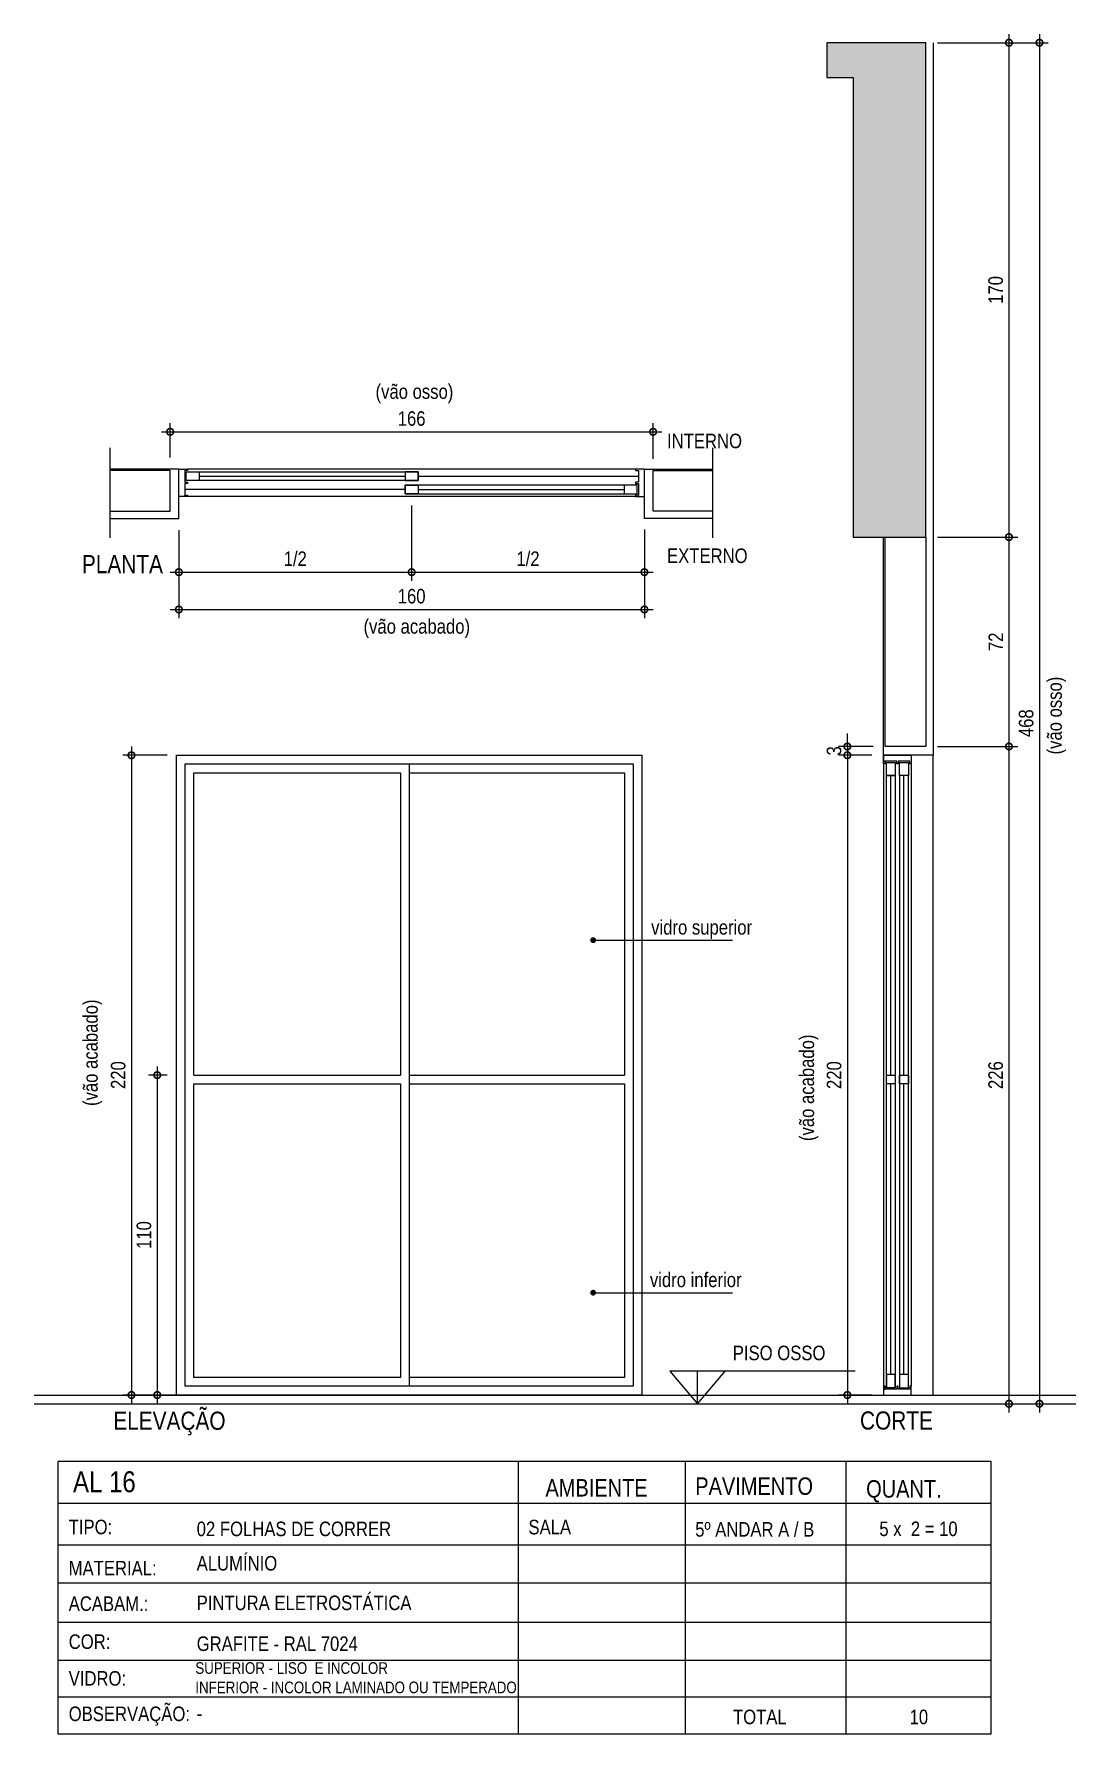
# Model space of a CAD drawing. Header units: metres. Extents: x -0.2 to 51.6, y -20.8 to 5.5.
# Drawn here: x 12.13 to 15.71, y -6.66 to -0.81 of the extents above; entities that cross this region are included whole.
import ezdxf

# ---------------------------------------------------------------- set-up
doc = ezdxf.new("R2010")
doc.units = ezdxf.units.M
for name, color, linetype in [('AR-CAIXILHO', 1, 'Continuous'), ('ARQ-ALV ACAB', 4, 'Continuous'), ('ARQ-ALV OSSO', 5, 'Continuous'), ('ARQ-AUX', 7, 'Continuous'), ('ARQ-AUX1 @ 1', 1, 'Continuous'), ('ARQ-AUX2', 2, 'Continuous'), ('ARQ-CAX', 1, 'Continuous'), ('ARQ-DIM', 2, 'Continuous'), ('ARQ-ENCH', 1, 'Continuous'), ('ARQ-SIM', 1, 'Continuous'), ('ARQ-TXT', 2, 'Continuous'), ('ARQ-TXT01', 2, 'Continuous'), ('ES-CORTE', 2, 'Continuous')]:
    doc.layers.add(name, color=color, linetype=linetype)
doc.styles.add('Adesa', font='ARIALN.TTF')
doc.styles.add('ROMANS', font='romans', dxfattribs={"height": 0.2})
doc.dimstyles.new('1-25ARQ', dxfattribs={"dimscale": 0.25, "dimtxt": 0.2, "dimasz": 0.08, "dimexe": 0.16, "dimexo": 0.1, "dimgap": 0.1, "dimtad": 1, "dimzin": 4, "dimdsep": 46, "dimtxsty": 'ROMANS', "dimblk": 'DOT', "dimcen": 0.1, "dimclrd": 1, "dimclre": 1, "dimclrt": 3, "dimadec": 0, "dimazin": 0, "dimtfac": 1, "dimtix": 1, "dimtmove": 2, "dimatfit": 3, "dimldrblk": 'DOT', "dimfxl": 1, "dimtolj": 1, "dimtzin": 4, "dimlwd": -1, "dimlwe": -1, "dimarcsym": 0})
doc.dimstyles.new('ADESA 1-0025', dxfattribs={"dimtxt": 0.05, "dimasz": 0.045, "dimexe": 0.03, "dimexo": 0.04, "dimgap": 0.02, "dimtad": 1, "dimtoh": 1, "dimdec": 0, "dimlfac": 100, "dimzin": 4, "dimtxsty": 'Adesa', "dimblk": 'DOTSMALL', "dimcen": 1, "dimdle": 0.03, "dimclrd": 1, "dimclre": 1, "dimclrt": 256, "dimazin": 1, "dimtm": 1e-09, "dimtfac": 1, "dimtdec": 0, "dimtix": 1, "dimtmove": 2, "dimatfit": 0, "dimldrblk": 'DOTSMALL', "dimfxl": 0.8, "dimtvp": 2, "dimtolj": 1, "dimtzin": 0, "dimarcsym": 0})

# ---------------------------------------------------------------- blocks, each defined once
blk = doc.blocks.new('_DotSmall')
at = {"color": 0, "linetype": 'ByBlock', "const_width": 0.5}
blk.add_lwpolyline([(-0.0625, 0, 1), (0.0625, 0, 1)], format="xyb", close=True, dxfattribs=at)
blk = doc.blocks.new('*D255')
at = {"layer": 'ARQ-DIM', "color": 1, "lineweight": -2, "transparency": 16777216}
for p, q in [((12.625, -2.5203), (12.625, -2.8234)), ((14.225, -2.5203), (14.225, -2.8234)), ((12.595, -2.7934), (14.255, -2.7934))]:
    blk.add_line(p, q, dxfattribs=at)
at = {"layer": 'Defpoints', "color": 0, "transparency": 16777216}
for p in [(12.625, -2.4803), (14.225, -2.4803), (14.225, -2.7934)]:
    blk.add_point(p, dxfattribs=at)
at = {"layer": 'ARQ-DIM', "color": 1, "lineweight": -2, "transparency": 16777216, "xscale": 0.045, "yscale": 0.045, "zscale": 0.045, "rotation": 180}
blk.add_blockref('_DotSmall', (12.625, -2.7934), dxfattribs=at)
at = {"layer": 'ARQ-DIM', "color": 1, "lineweight": -2, "transparency": 16777216, "xscale": 0.045, "yscale": 0.045, "zscale": 0.045}
blk.add_blockref('_DotSmall', (14.225, -2.7934), dxfattribs=at)
at = {"layer": 'ARQ-DIM', "transparency": 16777216, "insert": (13.425, -2.7479), "char_height": 0.05, "attachment_point": 5, "style": 'Adesa'}
blk.add_mtext('\\A1;160', dxfattribs=at)
blk = doc.blocks.new('*D246')
at = {"layer": 'ARQ-DIM', "color": 1, "lineweight": -2, "transparency": 16777216}
for p, q in [((12.4621, -3.2645), (12.4621, -5.5245)), ((12.585, -3.2945), (12.4321, -3.2945)), ((12.585, -5.4945), (12.4321, -5.4945))]:
    blk.add_line(p, q, dxfattribs=at)
at = {"layer": 'Defpoints', "color": 0, "transparency": 16777216}
for p in [(12.625, -3.2945), (12.4621, -5.4945), (12.625, -5.4945)]:
    blk.add_point(p, dxfattribs=at)
at = {"layer": 'ARQ-DIM', "color": 1, "lineweight": -2, "transparency": 16777216, "xscale": 0.045, "yscale": 0.045, "zscale": 0.045}
for p, rotation in [((12.4621, -3.2945), 90), ((12.4621, -5.4945), 270)]:
    blk.add_blockref('_DotSmall', p, dxfattribs=dict(at, rotation=rotation))
at = {"layer": 'ARQ-DIM', "transparency": 16777216, "insert": (12.4166, -4.3945), "char_height": 0.05, "attachment_point": 5, "rotation": 90, "style": 'Adesa'}
blk.add_mtext('\\A1;220', dxfattribs=at)
blk = doc.blocks.new('*D256')
at = {"layer": 'ARQ-DIM', "color": 1, "lineweight": -2, "transparency": 16777216}
for p, q in [((12.595, -2.2703), (12.595, -2.1524)), ((14.255, -2.2753), (14.255, -2.1524)), ((12.565, -2.1824), (14.285, -2.1824))]:
    blk.add_line(p, q, dxfattribs=at)
at = {"layer": 'Defpoints', "color": 0, "transparency": 16777216}
for p in [(14.255, -2.1824), (12.595, -2.3103), (14.255, -2.3153)]:
    blk.add_point(p, dxfattribs=at)
at = {"layer": 'ARQ-DIM', "color": 1, "lineweight": -2, "transparency": 16777216, "xscale": 0.045, "yscale": 0.045, "zscale": 0.045, "rotation": 180}
blk.add_blockref('_DotSmall', (12.595, -2.1824), dxfattribs=at)
at = {"layer": 'ARQ-DIM', "color": 1, "lineweight": -2, "transparency": 16777216, "xscale": 0.045, "yscale": 0.045, "zscale": 0.045}
blk.add_blockref('_DotSmall', (14.255, -2.1824), dxfattribs=at)
at = {"layer": 'ARQ-DIM', "transparency": 16777216, "insert": (13.425, -2.1369), "char_height": 0.05, "attachment_point": 5, "style": 'Adesa'}
blk.add_mtext('\\A1;166', dxfattribs=at)
blk = doc.blocks.new('*D247')
at = {"layer": 'ARQ-DIM', "color": 1, "lineweight": -2, "transparency": 16777216}
for p, q in [((13.425, -2.4353), (13.425, -2.695)), ((12.625, -2.5454), (12.625, -2.695)), ((12.595, -2.665), (13.455, -2.665))]:
    blk.add_line(p, q, dxfattribs=at)
at = {"layer": 'Defpoints', "color": 0, "transparency": 16777216}
for p in [(13.425, -2.3953), (12.625, -2.5054), (13.425, -2.665)]:
    blk.add_point(p, dxfattribs=at)
at = {"layer": 'ARQ-DIM', "color": 1, "lineweight": -2, "transparency": 16777216, "xscale": 0.045, "yscale": 0.045, "zscale": 0.045, "rotation": 180}
blk.add_blockref('_DotSmall', (12.625, -2.665), dxfattribs=at)
at = {"layer": 'ARQ-DIM', "color": 1, "lineweight": -2, "transparency": 16777216, "xscale": 0.045, "yscale": 0.045, "zscale": 0.045}
blk.add_blockref('_DotSmall', (13.425, -2.665), dxfattribs=at)
at = {"layer": 'ARQ-DIM', "transparency": 16777216, "insert": (13.025, -2.6191), "char_height": 0.05, "attachment_point": 5, "style": 'Adesa'}
blk.add_mtext('\\A1;1/2', dxfattribs=at)
blk = doc.blocks.new('*D248')
at = {"layer": 'ARQ-DIM', "color": 1, "lineweight": -2, "transparency": 16777216}
for p, q in [((13.425, -2.4353), (13.425, -2.695)), ((14.225, -2.518), (14.225, -2.695)), ((13.395, -2.665), (14.255, -2.665))]:
    blk.add_line(p, q, dxfattribs=at)
at = {"layer": 'Defpoints', "color": 0, "transparency": 16777216}
for p in [(13.425, -2.3953), (14.225, -2.478), (14.225, -2.665)]:
    blk.add_point(p, dxfattribs=at)
at = {"layer": 'ARQ-DIM', "color": 1, "lineweight": -2, "transparency": 16777216, "xscale": 0.045, "yscale": 0.045, "zscale": 0.045, "rotation": 180}
blk.add_blockref('_DotSmall', (13.425, -2.665), dxfattribs=at)
at = {"layer": 'ARQ-DIM', "color": 1, "lineweight": -2, "transparency": 16777216, "xscale": 0.045, "yscale": 0.045, "zscale": 0.045}
blk.add_blockref('_DotSmall', (14.225, -2.665), dxfattribs=at)
at = {"layer": 'ARQ-DIM', "transparency": 16777216, "insert": (13.825, -2.6191), "char_height": 0.05, "attachment_point": 5, "style": 'Adesa'}
blk.add_mtext('\\A1;1/2', dxfattribs=at)
blk = doc.blocks.new('*D249')
at = {"layer": 'ARQ-DIM', "color": 1, "lineweight": -2, "transparency": 16777216}
for p, q in [((12.5507, -4.3645), (12.5507, -5.5245)), ((12.585, -4.3945), (12.5207, -4.3945)), ((12.6867, -5.4945), (12.5207, -5.4945))]:
    blk.add_line(p, q, dxfattribs=at)
at = {"layer": 'Defpoints', "color": 0, "transparency": 16777216}
for p in [(12.625, -4.3945), (12.5507, -5.4945), (12.7267, -5.4945)]:
    blk.add_point(p, dxfattribs=at)
at = {"layer": 'ARQ-DIM', "color": 1, "lineweight": -2, "transparency": 16777216, "xscale": 0.045, "yscale": 0.045, "zscale": 0.045}
for p, rotation in [((12.5507, -4.3945), 90), ((12.5507, -5.4945), 270)]:
    blk.add_blockref('_DotSmall', p, dxfattribs=dict(at, rotation=rotation))
at = {"layer": 'ARQ-DIM', "transparency": 16777216, "insert": (12.5052, -4.9445), "char_height": 0.05, "attachment_point": 5, "rotation": 90, "style": 'Adesa'}
blk.add_mtext('\\A1;110', dxfattribs=at)
blk = doc.blocks.new('*D250')
at = {"layer": 'ARQ-DIM', "color": 1, "lineweight": -2, "transparency": 16777216}
for p, q in [((15.478, -0.8145), (15.478, -2.5745)), ((15.2328, -0.8445), (15.508, -0.8445)), ((15.2322, -2.5445), (15.508, -2.5445))]:
    blk.add_line(p, q, dxfattribs=at)
at = {"layer": 'Defpoints', "color": 0, "transparency": 16777216}
for p in [(15.1928, -0.8445), (15.1922, -2.5445), (15.478, -2.5445)]:
    blk.add_point(p, dxfattribs=at)
at = {"layer": 'ARQ-DIM', "color": 1, "lineweight": -2, "transparency": 16777216, "xscale": 0.045, "yscale": 0.045, "zscale": 0.045}
for p, rotation in [((15.478, -0.8445), 90), ((15.478, -2.5445), 270)]:
    blk.add_blockref('_DotSmall', p, dxfattribs=dict(at, rotation=rotation))
at = {"layer": 'ARQ-DIM', "transparency": 16777216, "insert": (15.4324, -1.6945), "char_height": 0.05, "attachment_point": 5, "rotation": 90, "style": 'Adesa'}
blk.add_mtext('\\A1;170', dxfattribs=at)
blk = doc.blocks.new('*D251')
at = {"layer": 'ARQ-DIM', "color": 1, "lineweight": -2, "transparency": 16777216}
for p, q in [((15.4479, -3.2645), (15.508, -3.2645)), ((15.478, -3.2345), (15.478, -5.5545)), ((15.3601, -5.5245), (15.508, -5.5245))]:
    blk.add_line(p, q, dxfattribs=at)
at = {"layer": 'Defpoints', "color": 0, "transparency": 16777216}
for p in [(15.4079, -3.2645), (15.3201, -5.5245), (15.478, -5.5245)]:
    blk.add_point(p, dxfattribs=at)
at = {"layer": 'ARQ-DIM', "color": 1, "lineweight": -2, "transparency": 16777216, "xscale": 0.045, "yscale": 0.045, "zscale": 0.045}
for p, rotation in [((15.478, -3.2645), 90), ((15.478, -5.5245), 270)]:
    blk.add_blockref('_DotSmall', p, dxfattribs=dict(at, rotation=rotation))
at = {"layer": 'ARQ-DIM', "transparency": 16777216, "insert": (15.4324, -4.3945), "char_height": 0.05, "attachment_point": 5, "rotation": 90, "style": 'Adesa'}
blk.add_mtext('\\A1;226', dxfattribs=at)
blk = doc.blocks.new('*D252')
at = {"layer": 'ARQ-DIM', "color": 1, "lineweight": -2, "transparency": 16777216}
for p, q in [((15.5828, -0.8145), (15.5828, -5.5545)), ((15.5101, -0.8445), (15.6128, -0.8445)), ((15.474, -5.5245), (15.6128, -5.5245))]:
    blk.add_line(p, q, dxfattribs=at)
at = {"layer": 'Defpoints', "color": 0, "transparency": 16777216}
for p in [(15.4701, -0.8445), (15.434, -5.5245), (15.5828, -5.5245)]:
    blk.add_point(p, dxfattribs=at)
at = {"layer": 'ARQ-DIM', "color": 1, "lineweight": -2, "transparency": 16777216, "xscale": 0.045, "yscale": 0.045, "zscale": 0.045}
for p, rotation in [((15.5828, -0.8445), 90), ((15.5828, -5.5245), 270)]:
    blk.add_blockref('_DotSmall', p, dxfattribs=dict(at, rotation=rotation))
at = {"layer": 'ARQ-DIM', "transparency": 16777216, "insert": (15.5372, -3.1845), "char_height": 0.05, "attachment_point": 5, "rotation": 90, "style": 'Adesa'}
blk.add_mtext('\\A1;468', dxfattribs=at)
blk = doc.blocks.new('*U46')
at = {"color": 0, "linetype": 'ByBlock', "ltscale": 0.5}
for points in [[(0.02, -0.045), (0.03, -0.045), (0.03, -0.05), (0.02, -0.05), (0.02, -0.09), (0.03, -0.09), (0.03, -0.095), (0.02, -0.095), (0.02, -0.09), (0.03, -0.09), (0.03, -0.095), (0, -0.095), (0, 0), (0.03, 0), (0.03, -0.005), (0.02, -0.005), (0.02, -0.045)], [(1.58, -0.045), (1.57, -0.045), (1.57, -0.05), (1.58, -0.05), (1.58, -0.09), (1.57, -0.09), (1.57, -0.095), (1.58, -0.095), (1.58, -0.09), (1.57, -0.09), (1.57, -0.095), (1.6, -0.095), (1.6, 0), (1.57, 0), (1.57, -0.005), (1.58, -0.005), (1.58, -0.045)], [(0.025, -0.01), (0.07, -0.01), (0.07, -0.04), (0.025, -0.04)], [(0.8225, -0.01), (0.7775, -0.01), (0.7775, -0.04), (0.8225, -0.04)], [(0.7775, -0.055), (0.8225, -0.055), (0.8225, -0.085), (0.7775, -0.085)], [(1.575, -0.055), (1.53, -0.055), (1.53, -0.085), (1.575, -0.085)]]:
    blk.add_lwpolyline(points, close=True, dxfattribs=at)
at = {"color": 8, "linetype": 'ByBlock', "ltscale": 0.5}
for points in [[(1.57, 0), (0.03, 0)], [(0.8225, -0.025), (1.58, -0.025)], [(0.7775, -0.07), (0.02, -0.07)], [(1.57, -0.095), (0.03, -0.095)]]:
    blk.add_lwpolyline(points, dxfattribs=at)
at = {"color": 7, "linetype": 'ByBlock', "ltscale": 0.5}
for points in [[(0.8225, -0.01), (0.8225, -0.04), (0.025, -0.04), (0.025, -0.01)], [(0.7775, -0.055), (0.7775, -0.085), (1.575, -0.085), (1.575, -0.055)]]:
    blk.add_lwpolyline(points, close=True, dxfattribs=at)
for points in [[(0.07, -0.025), (0.7775, -0.025)], [(0.8225, -0.07), (1.53, -0.07)]]:
    blk.add_lwpolyline(points, dxfattribs=at)
blk = doc.blocks.new('*D253')
at = {"layer": 'ARQ-DIM', "color": 1, "lineweight": -2, "transparency": 16777216}
for p, q in [((14.9226, -3.2645), (14.9226, -5.5245)), ((15.0066, -3.2945), (14.8926, -3.2945)), ((15.0072, -5.4945), (14.8926, -5.4945))]:
    blk.add_line(p, q, dxfattribs=at)
at = {"layer": 'Defpoints', "color": 0, "transparency": 16777216}
for p in [(15.0466, -3.2945), (14.9226, -5.4945), (15.0472, -5.4945)]:
    blk.add_point(p, dxfattribs=at)
at = {"layer": 'ARQ-DIM', "color": 1, "lineweight": -2, "transparency": 16777216, "xscale": 0.045, "yscale": 0.045, "zscale": 0.045}
for p, rotation in [((14.9226, -3.2945), 90), ((14.9226, -5.4945), 270)]:
    blk.add_blockref('_DotSmall', p, dxfattribs=dict(at, rotation=rotation))
at = {"layer": 'ARQ-DIM', "transparency": 16777216, "insert": (14.8771, -4.3945), "char_height": 0.05, "attachment_point": 5, "rotation": 90, "style": 'Adesa'}
blk.add_mtext('\\A1;220', dxfattribs=at)
blk = doc.blocks.new('*D254')
at = {"layer": 'ARQ-DIM', "color": 1, "lineweight": -2, "transparency": 16777216}
for p, q in [((15.0116, -3.2645), (14.8926, -3.2645)), ((14.9226, -3.2645), (14.9226, -3.2195)), ((14.9226, -3.2645), (14.9226, -3.2945)), ((15.0066, -3.2945), (14.8926, -3.2945)), ((14.9226, -3.2945), (14.9226, -3.3395))]:
    blk.add_line(p, q, dxfattribs=at)
at = {"layer": 'Defpoints', "color": 0, "transparency": 16777216}
for p in [(15.0516, -3.2645), (14.9226, -3.2945), (15.0466, -3.2945)]:
    blk.add_point(p, dxfattribs=at)
at = {"layer": 'ARQ-DIM', "color": 1, "lineweight": -2, "transparency": 16777216, "xscale": 0.045, "yscale": 0.045, "zscale": 0.045}
for p, rotation in [((14.9226, -3.2645), 270), ((14.9226, -3.2945), 90)]:
    blk.add_blockref('_DotSmall', p, dxfattribs=dict(at, rotation=rotation))
at = {"layer": 'ARQ-DIM', "transparency": 16777216, "insert": (14.8771, -3.2795), "char_height": 0.05, "attachment_point": 5, "rotation": 90, "style": 'Adesa'}
blk.add_mtext('\\A1;3', dxfattribs=at)
blk = doc.blocks.new('*D257')
at = {"layer": 'ARQ-DIM', "color": 1, "lineweight": -2, "transparency": 16777216}
for p, q in [((15.2322, -2.5445), (15.508, -2.5445)), ((15.478, -2.5145), (15.478, -3.2945)), ((15.2322, -3.2645), (15.508, -3.2645))]:
    blk.add_line(p, q, dxfattribs=at)
at = {"layer": 'Defpoints', "color": 0, "transparency": 16777216}
for p in [(15.1922, -2.5445), (15.1922, -3.2645), (15.478, -3.2645)]:
    blk.add_point(p, dxfattribs=at)
at = {"layer": 'ARQ-DIM', "color": 1, "lineweight": -2, "transparency": 16777216, "xscale": 0.045, "yscale": 0.045, "zscale": 0.045}
for p, rotation in [((15.478, -2.5445), 90), ((15.478, -3.2645), 270)]:
    blk.add_blockref('_DotSmall', p, dxfattribs=dict(at, rotation=rotation))
at = {"layer": 'ARQ-DIM', "transparency": 16777216, "insert": (15.4329, -2.9045), "char_height": 0.05, "attachment_point": 5, "rotation": 90, "style": 'Adesa'}
blk.add_mtext('\\A1;72', dxfattribs=at)
blk = doc.blocks.new('*U244')
at = {"layer": 'AR-CAIXILHO', "color": 1}
for points in [[(0.01, 1.1), (0.04, 1.1), (0.04, 1.07), (0.01, 1.07)], [(0.055, 1.1), (0.085, 1.1), (0.085, 1.07), (0.055, 1.07)]]:
    blk.add_lwpolyline(points, close=True, dxfattribs=at)
at = {"layer": 'ARQ-CAX', "color": 8, "linetype": 'ByBlock', "ltscale": 0.5}
for points in [[(0, 2.2), (0, 0.03)], [(0.095, 2.2), (0.095, 0.03)]]:
    blk.add_lwpolyline(points, dxfattribs=at)
at = {"layer": 'ARQ-CAX', "linetype": 'ByBlock', "ltscale": 0.5}
for points in [[(0.05, 2.18), (0.05, 2.17), (0.045, 2.17), (0.045, 2.18), (0.005, 2.18), (0.005, 2.17), (0, 2.17), (0, 2.18), (0.005, 2.18), (0.005, 2.17), (0, 2.17), (0, 2.2), (0.095, 2.2), (0.095, 2.17), (0.09, 2.17), (0.09, 2.18), (0.05, 2.18)], [(0.04, 2.175), (0.04, 2.13), (0.01, 2.13), (0.01, 2.175)], [(0.085, 2.175), (0.085, 2.13), (0.055, 2.13), (0.055, 2.175)], [(0.04, 0.025), (0.04, 0.07), (0.01, 0.07), (0.01, 0.025)], [(0.085, 0.025), (0.085, 0.07), (0.055, 0.07), (0.055, 0.025)], [(0.05, 0.02), (0.05, 0.03), (0.045, 0.03), (0.045, 0.02), (0.005, 0.02), (0.005, 0.03), (0, 0.03), (0, 0.02), (0.005, 0.02), (0.005, 0.03), (0, 0.03), (0, 0), (0.095, 0), (0.095, 0.03), (0.09, 0.03), (0.09, 0.02), (0.05, 0.02)]]:
    blk.add_lwpolyline(points, close=True, dxfattribs=at)
at = {"layer": 'ARQ-CAX', "color": 7, "linetype": 'ByBlock', "ltscale": 0.5}
for points in [[(0.04, 0.025), (0.01, 0.025), (0.01, 2.13), (0.04, 2.13)], [(0.085, 2.13), (0.055, 2.13), (0.055, 0.025), (0.085, 0.025)]]:
    blk.add_lwpolyline(points, close=True, dxfattribs=at)
for points in [[(0.025, 1.1), (0.025, 2.13)], [(0.07, 1.1), (0.07, 2.13)], [(0.025, 0.07), (0.025, 1.07)], [(0.07, 0.07), (0.07, 1.07)]]:
    blk.add_lwpolyline(points, dxfattribs=at)
blk = doc.blocks.new('_Dot')
at = {"color": 0, "linetype": 'ByBlock', "lineweight": -2}
blk.add_line((-0.5, 0), (-1, 0), dxfattribs=at)
at = {"color": 0, "linetype": 'ByBlock', "const_width": 0.5}
blk.add_lwpolyline([(-0.25, 0, 1), (0.25, 0, 1)], format="xyb", close=True, dxfattribs=at)
blk = doc.blocks.new('ALUMINIO')
h = blk.add_hatch(color=8)
h.dxf.hatch_style = 1
h.paths.add_polyline_path([(14.9422, -2.5445), (15.1922, -2.5445), (15.1922, -0.8445), (14.8522, -0.8445), (14.8522, -0.9645), (14.9422, -0.9645)])
at = {"color": 8}
blk.add_line((14.8522, -0.8445), (14.8522, -0.9645), dxfattribs=at)
at = {"layer": 'ARQ-ALV ACAB', "ltscale": 0.05}
blk.add_line((12.1272, -5.4945), (15.7083, -5.4945), dxfattribs=at)
at = {"layer": 'ARQ-ALV ACAB'}
blk.add_lwpolyline([(15.2172, -0.8445), (15.2172, -3.2945), (15.0472, -3.2945), (15.0472, -2.5445)], dxfattribs=at)
at = {"layer": 'ARQ-ALV ACAB', "ltscale": 0.05}
for points in [[(12.3904, -2.4803), (12.625, -2.4803), (12.625, -2.3103), (12.3894, -2.3103)], [(14.4597, -2.4803), (14.225, -2.4803), (14.225, -2.3103), (14.4597, -2.3103)]]:
    blk.add_lwpolyline(points, dxfattribs=at)
at = {"layer": 'ARQ-ALV OSSO', "ltscale": 0.05}
for points in [[(12.3904, -2.4553), (12.595, -2.4553), (12.595, -2.3153), (12.3904, -2.3153)], [(14.4597, -2.4553), (14.255, -2.4553), (14.255, -2.3153), (14.4597, -2.3153)]]:
    blk.add_lwpolyline(points, dxfattribs=at)
at = {"layer": 'ARQ-ALV OSSO'}
blk.add_lwpolyline([(15.1922, -2.5445), (15.1922, -3.2645), (15.0522, -3.2645), (15.0522, -2.5445)], dxfattribs=at)
at = {"layer": 'ARQ-AUX'}
blk.add_lwpolyline([(15.2172, -5.4945), (15.2172, -3.2945)], dxfattribs=at)
at = {"layer": 'ARQ-AUX2'}
blk.add_lwpolyline([(14.8522, -0.9645), (14.9422, -0.9645), (14.9422, -2.5445), (15.1922, -2.5445), (15.1922, -0.8445), (14.8522, -0.8445)], dxfattribs=at)
at = {"layer": 'ARQ-CAX'}
for p, q in [((12.6764, -4.3945), (13.3864, -4.3945)), ((12.6764, -4.4245), (13.3864, -4.4245)), ((13.4164, -4.3945), (14.1564, -4.3945)), ((13.4164, -4.4245), (14.1564, -4.4245))]:
    blk.add_line(p, q, dxfattribs=at)
for points in [[(12.6164, -3.2945), (14.2164, -3.2945), (14.2164, -5.4945), (12.6164, -5.4945)], [(12.6464, -3.3245), (14.1864, -3.3245), (14.1864, -5.4645), (12.6464, -5.4645)]]:
    blk.add_lwpolyline(points, close=True, dxfattribs=at)
for points in [[(13.4164, -3.3245), (13.4164, -5.4645)], [(12.6764, -4.3945), (12.6764, -3.3545), (13.3864, -3.3545)], [(13.3864, -3.3545), (13.3864, -4.3945)], [(13.4164, -3.3545), (14.1564, -3.3545), (14.1564, -4.3945)], [(13.3864, -5.4345), (12.6764, -5.4345), (12.6764, -4.4245)], [(13.3864, -4.4245), (13.3864, -5.4345)], [(14.1564, -4.4245), (14.1564, -5.4345), (13.4164, -5.4345)]]:
    blk.add_lwpolyline(points, dxfattribs=at)
at = {"layer": 'ARQ-DIM'}
blk.add_lwpolyline([(14.9493, -5.412), (14.313, -5.412), (14.408, -5.5245), (14.503, -5.412), (14.313, -5.412), (14.408, -5.5245), (14.408, -5.412)], dxfattribs=at)
at = {"layer": 'ARQ-ENCH', "ltscale": 0.01}
for p, q in [((12.3894, -2.5469), (12.3894, -2.2379)), ((14.4607, -2.5469), (14.4607, -2.2379)), ((15.4167, -5.7233), (12.2106, -5.7233)), ((12.2106, -6.6602), (12.2106, -5.7233)), ((13.7919, -6.6602), (13.7919, -5.7233)), ((13.7919, -6.6602), (13.7919, -5.7233)), ((14.3651, -5.7233), (14.3651, -6.6602)), ((14.9174, -5.7233), (14.9174, -6.6602)), ((15.4167, -6.6602), (15.4167, -5.7233)), ((15.4167, -5.8672), (12.2106, -5.8672)), ((15.4167, -6.011), (12.2106, -6.011)), ((15.4167, -6.1417), (12.2106, -6.1417)), ((15.4167, -6.2768), (12.2106, -6.2768)), ((15.4167, -6.4075), (12.2106, -6.4075)), ((15.4167, -6.5338), (12.2106, -6.5338)), ((15.4167, -6.6602), (12.2106, -6.6602))]:
    blk.add_line(p, q, dxfattribs=at)
at = {"layer": 'ES-CORTE'}
blk.add_line((12.1272, -5.5245), (15.7083, -5.5245), dxfattribs=at)
blk.add_blockref('*U244', (15.0472, -5.4945))
at = {"layer": 'ARQ-AUX1 @ 1'}
blk.add_blockref('*U46', (12.625, -2.3103), dxfattribs=at)
at = {"layer": 'ARQ-TXT', "attachment_point": 1, "style": 'Adesa'}
for s, insert, char_height, width in [('(vão osso)', (13.301, -2.0189), 0.05, 0.551174), ('PLANTA', (12.2918, -2.606), 0.0625, 0.551174), ('(vão acabado)', (13.2597, -2.8265), 0.05, 0.551174), ('vidro superior', (14.2482, -3.8612), 0.05, 0.551174), ('vidro inferior', (14.2439, -5.0734), 0.05, 0.551174), ('PISO OSSO', (14.5288, -5.3249), 0.05, 0.88), ('ELEVAÇÃO', (12.3996, -5.5517), 0.0625, 0.551174), ('CORTE', (14.966, -5.5509), 0.0625, 0.551174)]:
    blk.add_mtext(s, dxfattribs=dict(at, insert=insert, char_height=char_height, width=width))
at = {"layer": 'ARQ-TXT', "ltscale": 0.01, "style": 'Adesa'}
for s, insert, char_height, width, attachment_point in [('INTERNO', (14.3029, -2.1888), 0.05, 0.686828, 1), ('EXTERNO', (14.3029, -2.5836), 0.05, 0.686828, 1), ('AL 16', (12.2612, -5.7568), 0.072, 0.605305, 1), ('AMBIENTE', (14.0606, -5.7836), 0.06, 0.467927, 2), ('PAVIMENTO', (14.3998, -5.8083), 0.06, 0.336611, 4), ('QUANT.', (15.117, -5.7873), 0.06, 0.39922, 2), ('TIPO:', (12.2464, -5.9233), 0.05, 0.166457, 1), ('02 FOLHAS DE CORRER', (12.6863, -5.9299), 0.05, 1.067594, 1), ('SALA', (13.8266, -5.949), 0.05, 0.467927, 4), ('5º ANDAR A / B', (14.3998, -5.9569), 0.05, 0.55993, 4), ('5 x  2 = 10', (15.167, -5.9549), 0.05, 0.49922, 5), ('MATERIAL:', (12.2464, -6.0649), 0.05, 0.336303, 1), ('ALUMÍNIO', (12.6863, -6.0481), 0.05, 1.067594, 1), ('ACABAM.:', (12.2464, -6.1869), 0.05, 0.336303, 1), ('PINTURA ELETROSTÁTICA', (12.6863, -6.1842), 0.05, 1.067594, 1), ('COR:', (12.2464, -6.3176), 0.05, 0.336303, 1), ('GRAFITE - RAL 7024', (12.6863, -6.3247), 0.05, 1.067594, 1), ('VIDRO:', (12.2464, -6.4439), 0.05, 0.336303, 1), ('OBSERVAÇÃO:', (12.2464, -6.5658), 0.05, 0.336303, 1), ('-', (12.6863, -6.5651), 0.05, 1.067594, 1), ('TOTAL', (14.6218, -6.5765), 0.05, 0.410919, 2), ('10', (15.1683, -6.5765), 0.05, 0.39922, 2)]:
    blk.add_mtext(s, dxfattribs=dict(at, insert=insert, char_height=char_height, width=width, attachment_point=attachment_point))
at = {"layer": 'ARQ-TXT', "ltscale": 0.01, "char_height": 0.05, "width": 0.88, "attachment_point": 1, "rotation": 90, "style": 'Adesa'}
for s, insert in [('{\\fArial Narrow|b0|i0|c0|p34;(vão osso)}', (15.6095, -3.2919)), ('{\\fArial Narrow|b0|i0|c0|p34;(vão acabado)}', (12.296, -4.5007)), ('{\\fArial Narrow|b0|i0|c0|p34;(vão acabado)}', (14.7581, -4.6212))]:
    blk.add_mtext(s, dxfattribs=dict(at, insert=insert))
at = {"layer": 'ARQ-TXT01', "ltscale": 0.01, "insert": (12.6816, -6.4133), "char_height": 0.04, "width": 1.551568, "attachment_point": 1, "style": 'Adesa'}
blk.add_mtext('{\\fArial Narrow|b0|i0|c0|p34;SUPERIOR - LISO  E INCOLOR \\PINFERIOR - INCOLOR LAMINADO OU TEMPERADO}', dxfattribs=at)
at = {"layer": 'ARQ-DIM'}
for base, p1, p2, picture, middle in [((15.478, -2.5445), (15.1928, -0.8445), (15.1922, -2.5445), '*D250', (15.4324, -1.6945)), ((15.5828, -5.5245), (15.4701, -0.8445), (15.434, -5.5245), '*D252', (15.5372, -3.1845)), ((15.478, -3.2645), (15.1922, -2.5445), (15.1922, -3.2645), '*D257', (15.4329, -2.9045)), ((12.4621, -5.4945), (12.625, -3.2945), (12.625, -5.4945), '*D246', (12.4166, -4.3945)), ((14.9226, -3.2945), (15.0516, -3.2645), (15.0466, -3.2945), '*D254', (14.8771, -3.2795)), ((14.9226, -5.4945), (15.0466, -3.2945), (15.0472, -5.4945), '*D253', (14.8771, -4.3945)), ((15.478, -5.5245), (15.4079, -3.2645), (15.3201, -5.5245), '*D251', (15.4324, -4.3945)), ((12.5507, -5.4945), (12.625, -4.3945), (12.7267, -5.4945), '*D249', (12.5052, -4.9445))]:
    dim = blk.add_linear_dim(base=base, p1=p1, p2=p2, angle=90, dimstyle='ADESA 1-0025', dxfattribs=at)
    dim.commit()
    dim.dimension.update_dxf_attribs({"geometry": picture, "text_midpoint": middle})
for base, p1, p2, picture, middle in [((14.255, -2.1824), (12.595, -2.3103), (14.255, -2.3153), '*D256', (13.425, -2.1369)), ((14.225, -2.7934), (12.625, -2.4803), (14.225, -2.4803), '*D255', (13.425, -2.7479))]:
    dim = blk.add_linear_dim(base=base, p1=p1, p2=p2, dimstyle='ADESA 1-0025', dxfattribs=at)
    dim.commit()
    dim.dimension.update_dxf_attribs({"geometry": picture, "text_midpoint": middle})
for base, p1, p2, picture, middle in [((13.425, -2.665), (12.625, -2.5054), (13.425, -2.3953), '*D247', (13.025, -2.6191)), ((14.225, -2.665), (13.425, -2.3953), (14.225, -2.478), '*D248', (13.825, -2.6191))]:
    dim = blk.add_linear_dim(base=base, p1=p1, p2=p2, text='1/2', dimstyle='ADESA 1-0025', dxfattribs=at)
    dim.commit()
    dim.dimension.update_dxf_attribs({"geometry": picture, "text_midpoint": middle})
at = {"layer": 'ARQ-SIM', "ltscale": 2}
for points in [[(14.0488, -3.9304), (14.5273, -3.9304)], [(14.0488, -5.1426), (14.5273, -5.1426)]]:
    blk.add_leader(points, dimstyle='1-25ARQ', override={"dimgap": 0.1, "dimtad": 0}, dxfattribs=at)

msp = doc.modelspace()

# ---------------------------------------------------------------- block references
msp.add_blockref('ALUMINIO', (0, 0))

doc.saveas('drawing.dxf')
